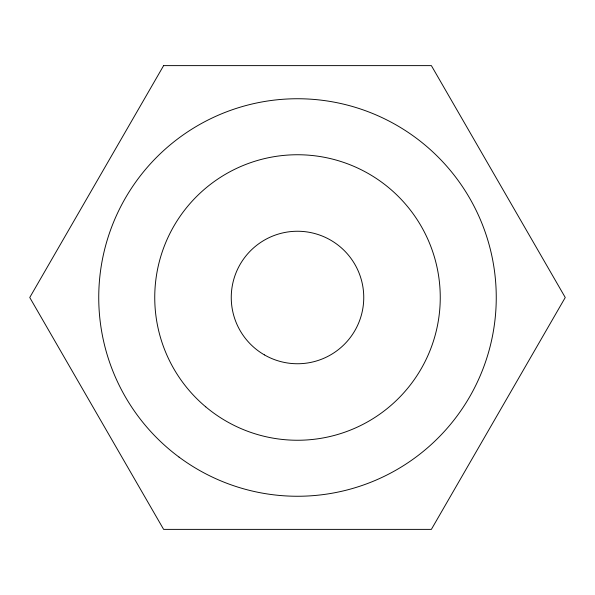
<?xml version="1.0" encoding="UTF-8"?>
<svg xmlns="http://www.w3.org/2000/svg" width="595" height="595" viewBox="0 0 595 595"><rect width="100%" height="100%" fill="white"/><g stroke="black" fill="none" stroke-linecap="round" stroke-linejoin="round"><path stroke-width="0.89" d="M163.625 65.621L29.75 297.5L163.625 529.379L431.375 529.379L565.25 297.5L431.375 65.621L163.625 65.621M179.036 457.094A198.752 198.752 0 0 0 494.943 320.296A198.752 198.752 0 0 0 218.521 115.11A198.752 198.752 0 0 0 179.036 457.094M205.744 406.854A142.748 142.748 0 0 0 438.084 322.289A142.748 142.748 0 0 0 248.673 163.357A142.748 142.748 0 0 0 205.744 406.854M264.373 354.873A66.253 66.253 0 0 0 363.753 297.5A66.253 66.253 0 0 0 264.373 240.127A66.253 66.253 0 0 0 264.373 354.873"/></g></svg>
